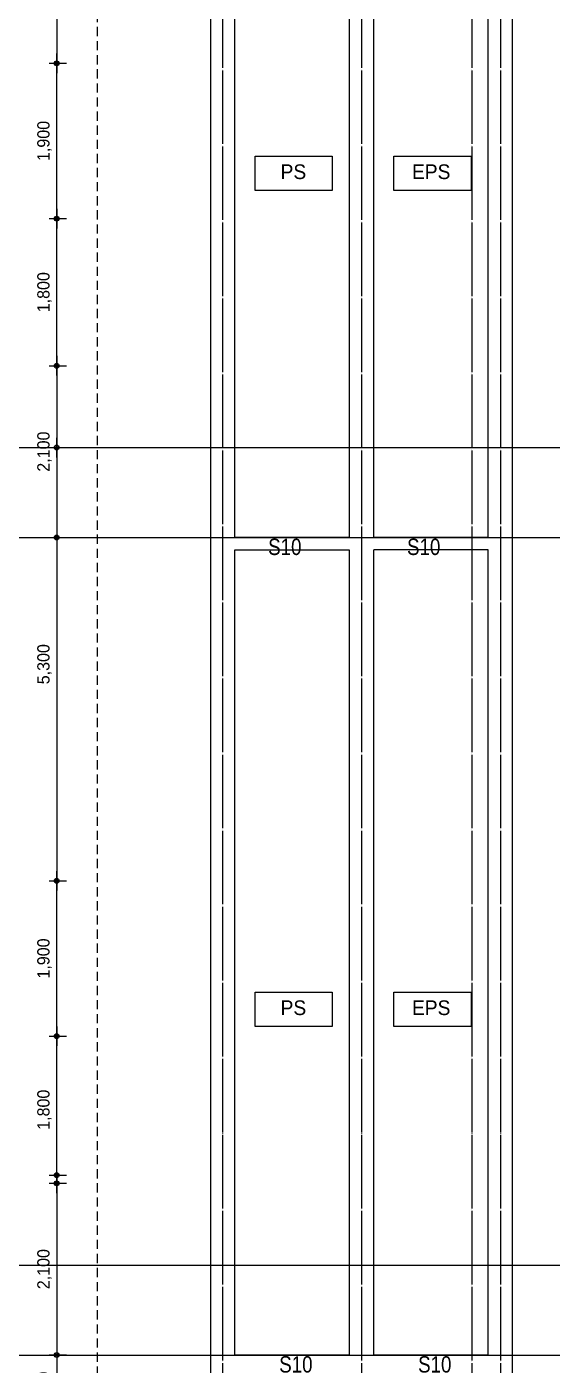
# Model space of a CAD drawing. Header units: millimetres. Extents: x 11948722 to 13111668, y -10771712 to -10232988.
# Drawn here: x 11970475 to 11976909, y -10557173 to -10540801 of the extents above; entities that cross this region are included whole.
import ezdxf
from ezdxf.enums import TextEntityAlignment as Align

# ---------------------------------------------------------------- set-up
doc = ezdxf.new("R2010")
doc.units = ezdxf.units.MM
doc.header["$LTSCALE"] = 150
doc.header["$MEASUREMENT"] = 0
doc.linetypes.add('CEN', pattern=[6.2, 6, -0.1, 0, -0.1])
doc.linetypes.add('HID', pattern=[2.3, 1.5, -0.8])
doc.layers.get('0').update_dxf_attribs({"linetype": 'CONTINUOUS'})
doc.layers.get('Defpoints').update_dxf_attribs({"color": 117, "linetype": 'CONTINUOUS'})
for name, color, linetype in [('A-중심선', 10, 'CEN'), ('CON-C', 2, 'CONTINUOUS'), ('elev', 8, 'HID'), ('Xref-계단단면도$0$3 dim0', 7, 'CONTINUOUS'), ('Xref-계단단면도$0$TEX', 3, 'CONTINUOUS'), ('Xref-계단단면도$0$TEX-SYM', 3, 'CONTINUOUS')]:
    doc.layers.add(name, color=color, linetype=linetype)
doc.styles.add('A.NARROW', font='ARIALN.TTF')
doc.styles.add('Xref-계단단면도$0$나눔고딕 Se', font='')
doc.styles.add('Xref-계단단면도$0$돋움', font='')
doc.styles.get('Xref-계단단면도$0$나눔고딕 Se').set_extended_font_data('Dotum')
doc.styles.get('Xref-계단단면도$0$돋움').set_extended_font_data('Dotum')
doc.dimstyles.new('Xref-계단단면도$0$A1-100', dxfattribs={"dimtxt": 3, "dimasz": 1, "dimexe": 2, "dimexo": 2, "dimgap": 1, "dimtad": 1, "dimdec": 0, "dimzin": 12, "dimdsep": 46, "dimlunit": 6, "dimtxsty": 'Xref-계단단면도$0$나눔고딕 Se', "dimblk1": 'Xref-계단단면도$0$DIMDOT', "dimblk2": 'Xref-계단단면도$0$DIMDOT', "dimsah": 1, "dimcen": -1, "dimdle": 2, "dimclrd": 256, "dimclre": 256, "dimclrt": 3, "dimadec": 0, "dimazin": 0, "dimtfac": 1, "dimtdec": 0, "dimtix": 1, "dimtmove": 2, "dimatfit": 3, "dimldrblk": 'Xref-계단단면도$0$DIMDOT', "dimfxl": 1, "dimtvp": 1, "dimtolj": 1, "dimtzin": 12, "dimlwd": -1, "dimlwe": -1, "dimarcsym": 0})

# ---------------------------------------------------------------- blocks, each defined once
blk = doc.blocks.new('Xref-계단단면도$0$DIMDOT')
at = {"color": 0}
blk.add_line((-2, 0), (2, 0), dxfattribs=at)
for radius in [0.5, 0.25]:
    blk.add_circle((0, 0), radius, dxfattribs=at)
blk = doc.blocks.new('*D3577')
at = {"layer": 'Defpoints', "color": 0, "lineweight": -3, "ltscale": 1200}
for p in [(11970631, -10543148), (11970842, -10543148), (11970631, -10544948)]:
    blk.add_point(p, dxfattribs=at)
at = {"layer": 'Xref-계단단면도$0$3 dim0'}
for p, q in [((11970751, -10543148), (11970962, -10543148)), ((11970842, -10544888), (11970842, -10543208)), ((11970751, -10544948), (11970962, -10544948))]:
    blk.add_line(p, q, dxfattribs=at)
at = {"layer": 'Xref-계단단면도$0$3 dim0', "ltscale": 1200, "xscale": 60, "yscale": 60, "zscale": 60}
for p, rotation in [((11970842, -10543148), 90), ((11970842, -10544948), 270)]:
    blk.add_blockref('Xref-계단단면도$0$DIMDOT', p, dxfattribs=dict(at, rotation=rotation))
at = {"layer": 'Xref-계단단면도$0$3 dim0', "color": 3, "ltscale": 1200, "insert": (11970693, -10544048), "char_height": 150, "attachment_point": 5, "rotation": 90, "style": 'Xref-계단단면도$0$나눔고딕 Se'}
blk.add_mtext('\\A1;1,800', dxfattribs=at)
blk = doc.blocks.new('*D3584')
at = {"layer": 'Defpoints', "color": 0, "lineweight": -3, "ltscale": 1200}
for p in [(11970631, -10551248), (11970842, -10551248), (11970631, -10553148)]:
    blk.add_point(p, dxfattribs=at)
at = {"layer": 'Xref-계단단면도$0$3 dim0'}
for p, q in [((11970751, -10551248), (11970962, -10551248)), ((11970842, -10553088), (11970842, -10551308)), ((11970751, -10553148), (11970962, -10553148))]:
    blk.add_line(p, q, dxfattribs=at)
at = {"layer": 'Xref-계단단면도$0$3 dim0', "ltscale": 1200, "xscale": 60, "yscale": 60, "zscale": 60}
for p, rotation in [((11970842, -10551248), 90), ((11970842, -10553148), 270)]:
    blk.add_blockref('Xref-계단단면도$0$DIMDOT', p, dxfattribs=dict(at, rotation=rotation))
at = {"layer": 'Xref-계단단면도$0$3 dim0', "color": 3, "ltscale": 1200, "insert": (11970693, -10552198), "char_height": 150, "attachment_point": 5, "rotation": 90, "style": 'Xref-계단단면도$0$나눔고딕 Se'}
blk.add_mtext('\\A1;1,900', dxfattribs=at)
blk = doc.blocks.new('*D3585')
at = {"layer": 'Defpoints', "color": 0, "lineweight": -3, "ltscale": 1200}
for p in [(11970631, -10545948), (11970631, -10551248), (11970842, -10551248)]:
    blk.add_point(p, dxfattribs=at)
at = {"layer": 'Xref-계단단면도$0$3 dim0'}
for p, q in [((11970751, -10545948), (11970962, -10545948)), ((11970842, -10546008), (11970842, -10551188)), ((11970751, -10551248), (11970962, -10551248))]:
    blk.add_line(p, q, dxfattribs=at)
at = {"layer": 'Xref-계단단면도$0$3 dim0', "ltscale": 1200, "xscale": 60, "yscale": 60, "zscale": 60}
for p, rotation in [((11970842, -10545948), 90), ((11970842, -10551248), 270)]:
    blk.add_blockref('Xref-계단단면도$0$DIMDOT', p, dxfattribs=dict(at, rotation=rotation))
at = {"layer": 'Xref-계단단면도$0$3 dim0', "color": 3, "ltscale": 1200, "insert": (11970693, -10548598), "char_height": 150, "attachment_point": 5, "rotation": 90, "style": 'Xref-계단단면도$0$나눔고딕 Se'}
blk.add_mtext('\\A1;5,300', dxfattribs=at)
blk = doc.blocks.new('*D3589')
at = {"layer": 'Defpoints', "color": 0, "lineweight": -3, "ltscale": 1200}
for p in [(11970631, -10554848), (11970631, -10560148), (11970842, -10560148)]:
    blk.add_point(p, dxfattribs=at)
at = {"layer": 'Xref-계단단면도$0$3 dim0'}
for p, q in [((11970751, -10554848), (11970962, -10554848)), ((11970842, -10554908), (11970842, -10560088)), ((11970751, -10560148), (11970962, -10560148))]:
    blk.add_line(p, q, dxfattribs=at)
at = {"layer": 'Xref-계단단면도$0$3 dim0', "ltscale": 1200, "xscale": 60, "yscale": 60, "zscale": 60}
for p, rotation in [((11970842, -10554848), 90), ((11970842, -10560148), 270)]:
    blk.add_blockref('Xref-계단단면도$0$DIMDOT', p, dxfattribs=dict(at, rotation=rotation))
at = {"layer": 'Xref-계단단면도$0$3 dim0', "color": 3, "ltscale": 1200, "insert": (11970693, -10557498), "char_height": 150, "attachment_point": 5, "rotation": 90, "style": 'Xref-계단단면도$0$나눔고딕 Se'}
blk.add_mtext('\\A1;5,300', dxfattribs=at)
blk = doc.blocks.new('*D3579')
at = {"layer": 'Defpoints', "color": 0, "lineweight": -3, "ltscale": 1200}
for p in [(11970631, -10535948), (11970631, -10541248), (11970842, -10541248)]:
    blk.add_point(p, dxfattribs=at)
at = {"layer": 'Xref-계단단면도$0$3 dim0'}
for p, q in [((11970751, -10535948), (11970962, -10535948)), ((11970842, -10536008), (11970842, -10541188)), ((11970751, -10541248), (11970962, -10541248))]:
    blk.add_line(p, q, dxfattribs=at)
at = {"layer": 'Xref-계단단면도$0$3 dim0', "ltscale": 1200, "xscale": 60, "yscale": 60, "zscale": 60}
for p, rotation in [((11970842, -10535948), 90), ((11970842, -10541248), 270)]:
    blk.add_blockref('Xref-계단단면도$0$DIMDOT', p, dxfattribs=dict(at, rotation=rotation))
at = {"layer": 'Xref-계단단면도$0$3 dim0', "color": 3, "ltscale": 1200, "insert": (11970693, -10538598), "char_height": 150, "attachment_point": 5, "rotation": 90, "style": 'Xref-계단단면도$0$나눔고딕 Se'}
blk.add_mtext('\\A1;5,300', dxfattribs=at)
blk = doc.blocks.new('*D3576')
at = {"layer": 'Defpoints', "color": 0, "lineweight": -3, "ltscale": 1200}
for p in [(11970631, -10544948), (11970631, -10547048), (11970842, -10547048)]:
    blk.add_point(p, dxfattribs=at)
at = {"layer": 'Xref-계단단면도$0$3 dim0'}
for p, q in [((11970751, -10544948), (11970962, -10544948)), ((11970842, -10545008), (11970842, -10546988)), ((11970751, -10547048), (11970962, -10547048))]:
    blk.add_line(p, q, dxfattribs=at)
at = {"layer": 'Xref-계단단면도$0$3 dim0', "ltscale": 1200, "xscale": 60, "yscale": 60, "zscale": 60}
for p, rotation in [((11970842, -10544948), 90), ((11970842, -10547048), 270)]:
    blk.add_blockref('Xref-계단단면도$0$DIMDOT', p, dxfattribs=dict(at, rotation=rotation))
at = {"layer": 'Xref-계단단면도$0$3 dim0', "color": 3, "ltscale": 1200, "insert": (11970693, -10545998), "char_height": 150, "attachment_point": 5, "rotation": 90, "style": 'Xref-계단단면도$0$나눔고딕 Se'}
blk.add_mtext('\\A1;2,100', dxfattribs=at)
blk = doc.blocks.new('*D3578')
at = {"layer": 'Defpoints', "color": 0, "lineweight": -3, "ltscale": 1200}
for p in [(11970631, -10541248), (11970842, -10541248), (11970631, -10543148)]:
    blk.add_point(p, dxfattribs=at)
at = {"layer": 'Xref-계단단면도$0$3 dim0'}
for p, q in [((11970751, -10541248), (11970962, -10541248)), ((11970842, -10543088), (11970842, -10541308)), ((11970751, -10543148), (11970962, -10543148))]:
    blk.add_line(p, q, dxfattribs=at)
at = {"layer": 'Xref-계단단면도$0$3 dim0', "ltscale": 1200, "xscale": 60, "yscale": 60, "zscale": 60}
for p, rotation in [((11970842, -10541248), 90), ((11970842, -10543148), 270)]:
    blk.add_blockref('Xref-계단단면도$0$DIMDOT', p, dxfattribs=dict(at, rotation=rotation))
at = {"layer": 'Xref-계단단면도$0$3 dim0', "color": 3, "ltscale": 1200, "insert": (11970693, -10542198), "char_height": 150, "attachment_point": 5, "rotation": 90, "style": 'Xref-계단단면도$0$나눔고딕 Se'}
blk.add_mtext('\\A1;1,900', dxfattribs=at)
blk = doc.blocks.new('*D3582')
at = {"layer": 'Defpoints', "color": 0, "lineweight": -3, "ltscale": 1200}
for p in [(11970631, -10554948), (11970631, -10557048), (11970842, -10557048)]:
    blk.add_point(p, dxfattribs=at)
at = {"layer": 'Xref-계단단면도$0$3 dim0'}
for p, q in [((11970751, -10554948), (11970962, -10554948)), ((11970842, -10555008), (11970842, -10556988)), ((11970751, -10557048), (11970962, -10557048))]:
    blk.add_line(p, q, dxfattribs=at)
at = {"layer": 'Xref-계단단면도$0$3 dim0', "ltscale": 1200, "xscale": 60, "yscale": 60, "zscale": 60}
for p, rotation in [((11970842, -10554948), 90), ((11970842, -10557048), 270)]:
    blk.add_blockref('Xref-계단단면도$0$DIMDOT', p, dxfattribs=dict(at, rotation=rotation))
at = {"layer": 'Xref-계단단면도$0$3 dim0', "color": 3, "ltscale": 1200, "insert": (11970693, -10555998), "char_height": 150, "attachment_point": 5, "rotation": 90, "style": 'Xref-계단단면도$0$나눔고딕 Se'}
blk.add_mtext('\\A1;2,100', dxfattribs=at)
blk = doc.blocks.new('*D3583')
at = {"layer": 'Defpoints', "color": 0, "lineweight": -3, "ltscale": 1200}
for p in [(11970631, -10553148), (11970842, -10553148), (11970631, -10554948)]:
    blk.add_point(p, dxfattribs=at)
at = {"layer": 'Xref-계단단면도$0$3 dim0'}
for p, q in [((11970751, -10553148), (11970962, -10553148)), ((11970842, -10554888), (11970842, -10553208)), ((11970751, -10554948), (11970962, -10554948))]:
    blk.add_line(p, q, dxfattribs=at)
at = {"layer": 'Xref-계단단면도$0$3 dim0', "ltscale": 1200, "xscale": 60, "yscale": 60, "zscale": 60}
for p, rotation in [((11970842, -10553148), 90), ((11970842, -10554948), 270)]:
    blk.add_blockref('Xref-계단단면도$0$DIMDOT', p, dxfattribs=dict(at, rotation=rotation))
at = {"layer": 'Xref-계단단면도$0$3 dim0', "color": 3, "ltscale": 1200, "insert": (11970693, -10554048), "char_height": 150, "attachment_point": 5, "rotation": 90, "style": 'Xref-계단단면도$0$나눔고딕 Se'}
blk.add_mtext('\\A1;1,800', dxfattribs=at)

msp = doc.modelspace()

# ---------------------------------------------------------------- linework, layer by layer
at = {"layer": 'A-중심선'}
for p, q in [((11972873, -10529243), (11972873, -10580229.2)), ((11974573, -10529243), (11974573, -10580229.2)), ((11975923, -10529243), (11975923, -10580229.2)), ((11976273, -10529243), (11976273, -10580229.2))]:
    msp.add_line(p, q, dxfattribs=at)
at = {"layer": 'A-중심선', "linetype": 'ByBlock', "ltscale": 0.5}
for p, q in [((11963677.7, -10545948.2), (11981303.7, -10545948.2)), ((11963677.7, -10547048.2), (11981303.7, -10547048.2)), ((11963677.7, -10555948.2), (11981303.7, -10555948.2)), ((11963677.7, -10557048.2), (11981303.7, -10557048.2))]:
    msp.add_line(p, q, dxfattribs=at)
at = {"layer": 'CON-C'}
for p, q in [((11972723, -10531398.2), (11972723, -10578648.2)), ((11976423, -10567048.2), (11976423, -10531448.2)), ((11973023, -10547048.2), (11973023, -10536098.2)), ((11974423, -10536098.2), (11974423, -10547048.2)), ((11974723, -10547048.2), (11974723, -10536098.2)), ((11976123, -10547048.2), (11976123, -10536098.2)), ((11974423, -10547048.2), (11973023, -10547048.2)), ((11976123, -10547048.2), (11974723, -10547048.2)), ((11973023, -10547198.2), (11974423, -10547198.2)), ((11973023, -10557048.2), (11973023, -10547198.2)), ((11974423, -10547198.2), (11974423, -10557048.2)), ((11974723, -10557048.2), (11974723, -10547198.2)), ((11976123, -10547198.2), (11974723, -10547198.2)), ((11976123, -10557048.2), (11976123, -10547198.2)), ((11974423, -10557048.2), (11973023, -10557048.2)), ((11976123, -10557048.2), (11974723, -10557048.2))]:
    msp.add_line(p, q, dxfattribs=at)
at = {"layer": 'elev', "linetype": 'HID', "ltscale": 0.5}
msp.add_lwpolyline([(11971341, -10563168.2), (11971341, -10532741.4)], dxfattribs=at)
at = {"layer": 'Xref-계단단면도$0$TEX-SYM'}
for points in [[(11973270.3, -10542382.3), (11974214.7, -10542382.3), (11974214.7, -10542802.3), (11973270.3, -10542802.3)], [(11974970.3, -10542382.3), (11975914.7, -10542382.3), (11975914.7, -10542802.3), (11974970.3, -10542802.3)], [(11973270.3, -10552608.3), (11974214.7, -10552608.3), (11974214.7, -10553028.3), (11973270.3, -10553028.3)], [(11974970.3, -10552608.3), (11975914.7, -10552608.3), (11975914.7, -10553028.3), (11974970.3, -10553028.3)]]:
    msp.add_lwpolyline(points, close=True, dxfattribs=at)

# ---------------------------------------------------------------- texts
at = {"layer": 'Defpoints', "style": 'A.NARROW'}
for p in [(11973430.9, -10547162.6), (11975130.9, -10547162.6), (11973566.4, -10557162.6), (11975266.4, -10557162.6)]:
    msp.add_text('S10', height=200, dxfattribs=at).set_placement(p, align=Align.MIDDLE_LEFT)
at = {"layer": 'Xref-계단단면도$0$TEX', "style": 'Xref-계단단면도$0$돋움'}
for s, p in [('PS', (11973582.3, -10542574.3)), ('EPS', (11975190.6, -10542574.3)), ('PS', (11973582.3, -10552800.2)), ('EPS', (11975190.6, -10552800.2))]:
    msp.add_text(s, height=180, dxfattribs=at).set_placement(p, align=Align.MIDDLE_LEFT)

# ---------------------------------------------------------------- dimensions: what is measured, and where the dimension line sits
at = {"layer": 'Xref-계단단면도$0$3 dim0'}
for base, p1, p2, angle, picture, middle in [((11970842.5, -10541248.2), (11970631.4, -10535948.2), (11970631.4, -10541248.2), 270, '*D3579', (11970692.9, -10538598.2)), ((11970842.5, -10541248.2), (11970631.4, -10543148.2), (11970631.4, -10541248.2), 90, '*D3578', (11970692.9, -10542198.2)), ((11970842.5, -10543148.2), (11970631.4, -10544948.2), (11970631.4, -10543148.2), 90, '*D3577', (11970692.9, -10544048.2)), ((11970842.5, -10547048.2), (11970631.4, -10544948.2), (11970631.4, -10547048.2), 270, '*D3576', (11970692.9, -10545998.2)), ((11970842.5, -10551248.2), (11970631.4, -10545948.2), (11970631.4, -10551248.2), 270, '*D3585', (11970692.9, -10548598.2)), ((11970842.5, -10551248.2), (11970631.4, -10553148.2), (11970631.4, -10551248.2), 90, '*D3584', (11970692.9, -10552198.2)), ((11970842.5, -10553148.2), (11970631.4, -10554948.2), (11970631.4, -10553148.2), 90, '*D3583', (11970692.9, -10554048.2)), ((11970842.5, -10560148.2), (11970631.4, -10554848.2), (11970631.4, -10560148.2), 270, '*D3589', (11970692.9, -10557498.2)), ((11970842.5, -10557048.2), (11970631.4, -10554948.2), (11970631.4, -10557048.2), 270, '*D3582', (11970692.9, -10555998.2))]:
    dim = msp.add_linear_dim(base=base, p1=p1, p2=p2, angle=angle, dimstyle='Xref-계단단면도$0$A1-100', override={"dimscale": 60, "dimtxt": 2.5}, dxfattribs=at)
    dim.commit()
    dim.dimension.update_dxf_attribs({"geometry": picture, "text_midpoint": middle})

doc.saveas('drawing.dxf')
